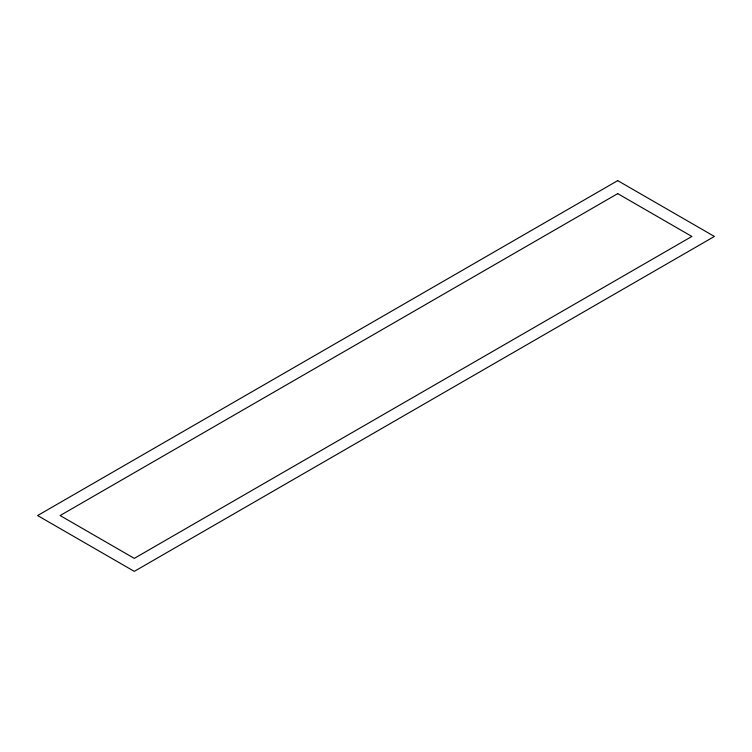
<?xml version="1.0" encoding="UTF-8"?>
<svg xmlns="http://www.w3.org/2000/svg" width="752" height="752" viewBox="0 0 752 752"><rect width="100%" height="100%" fill="white"/><g stroke="black" fill="none" stroke-linecap="round" stroke-linejoin="round"><path stroke-width="1.13" d="M617.712 180.63L37.6 515.552L134.288 571.37L714.4 236.448L617.712 180.63M617.712 193.631L60.132 515.552L134.288 558.369L691.868 236.448L617.712 193.631"/></g></svg>
